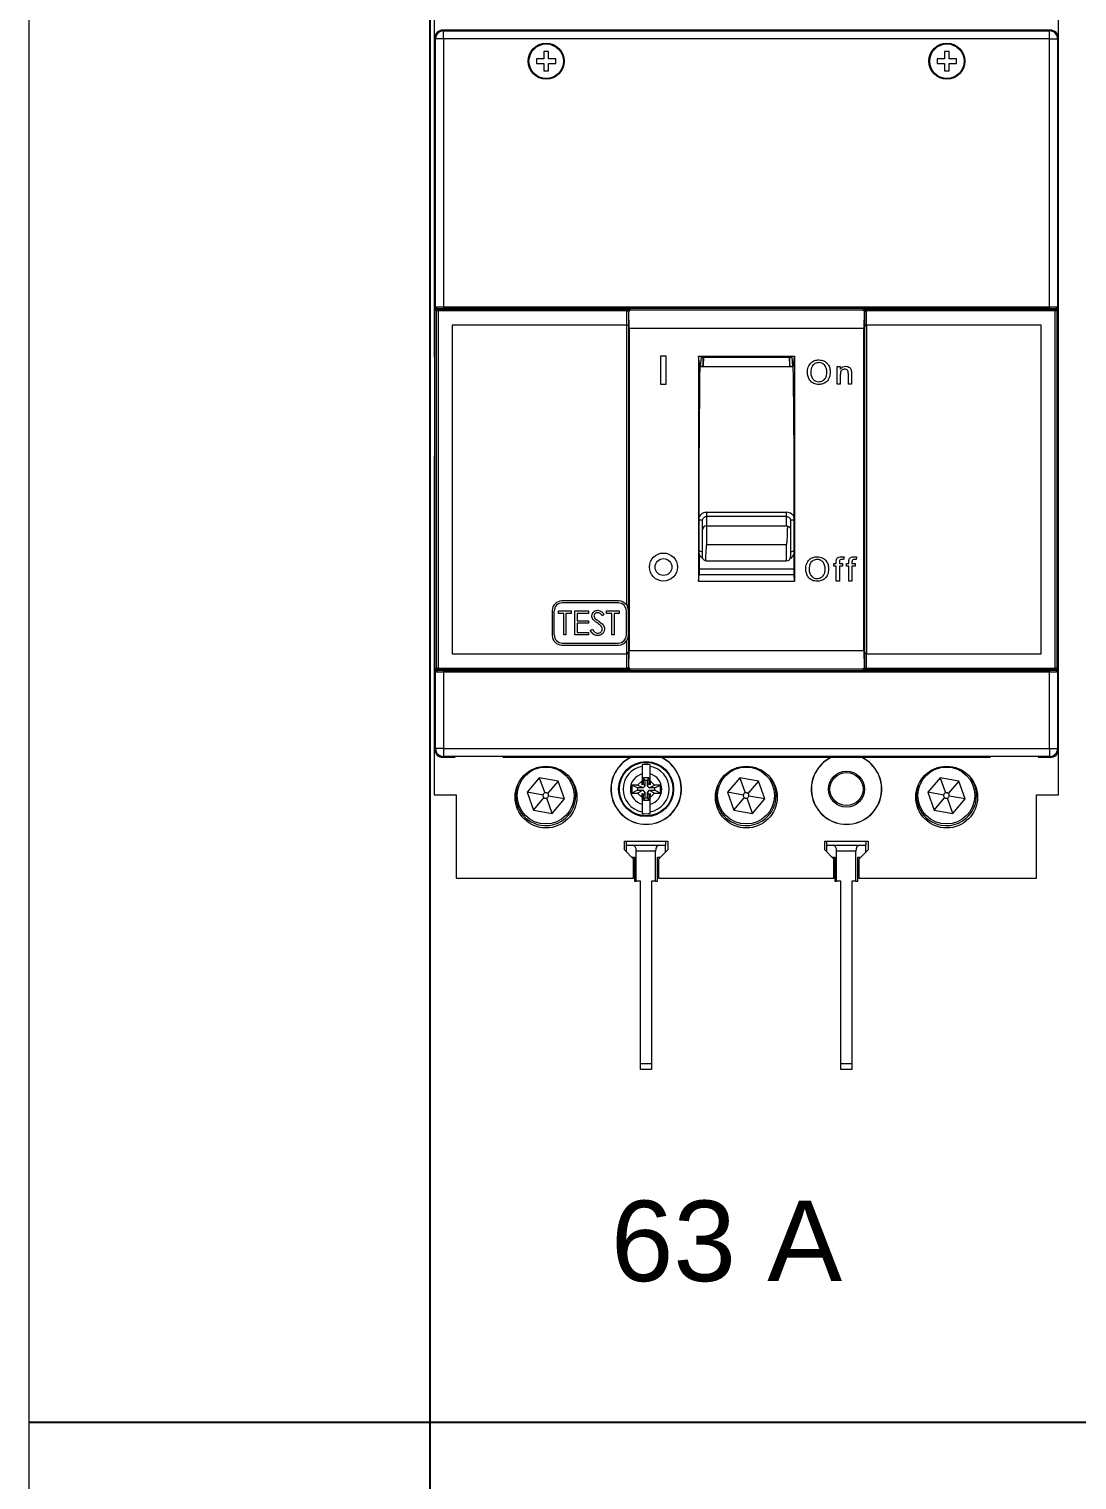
# Model space of a CAD drawing. Header units: millimetres. Extents: x 1004 to 59588, y 686 to 38112.
# Drawn here: x 44045.9 to 44176.7, y 37075.9 to 37257 of the extents above; entities that cross this region are included whole.
import ezdxf

# ---------------------------------------------------------------- set-up
doc = ezdxf.new("R2010")
doc.units = ezdxf.units.MM
doc.layers.add('Canaleta', color=3, linetype='Continuous')
doc.layers.add('PDF4_Geometry', color=7, linetype='Continuous')
doc.styles.get("Standard").update_dxf_attribs({"font": 'arial.ttf'})

msp = doc.modelspace()

# ---------------------------------------------------------------- linework, layer by layer
msp.add_line((44095.98, 37093.34), (44095.98, 37388.36))
at = {"color": 7, "linetype": 'Continuous', "lineweight": 15}
for p, q in [((44096.49, 37262.85), (44096.49, 37216.06)), ((44174.37, 37216.06), (44174.37, 37262.85)), ((44097.55, 37256.87), (44097.65, 37256.77)), ((44173.37, 37256.87), (44097.55, 37256.87)), ((44097.65, 37255.77), (44097.65, 37256.77)), ((44097.65, 37256.77), (44173.27, 37256.77)), ((44173.27, 37256.77), (44173.37, 37256.87)), ((44173.27, 37255.77), (44173.27, 37256.77)), ((44096.55, 37167.12), (44096.55, 37255.87)), ((44096.65, 37255.77), (44096.55, 37255.87)), ((44096.65, 37222.35), (44096.65, 37255.77)), ((44097.65, 37255.77), (44096.65, 37255.77)), ((44097.65, 37255.77), (44097.65, 37222.32)), ((44173.27, 37255.77), (44097.65, 37255.77)), ((44173.27, 37222.32), (44173.27, 37255.77)), ((44173.27, 37255.77), (44174.27, 37255.77)), ((44174.37, 37255.87), (44174.27, 37255.77)), ((44174.27, 37255.77), (44174.27, 37222.35)), ((44174.37, 37167.12), (44174.37, 37255.87)), ((44110.16, 37253.29), (44109.26, 37253.29)), ((44109.26, 37253.29), (44109.26, 37252.69)), ((44110.76, 37254.19), (44110.16, 37254.19)), ((44110.16, 37254.19), (44110.16, 37253.29)), ((44110.76, 37253.29), (44110.76, 37254.19)), ((44111.66, 37253.29), (44110.76, 37253.29)), ((44111.66, 37252.69), (44111.66, 37253.29)), ((44160.16, 37253.29), (44159.26, 37253.29)), ((44159.26, 37253.29), (44159.26, 37252.69)), ((44160.76, 37254.19), (44160.16, 37254.19)), ((44160.16, 37254.19), (44160.16, 37253.29)), ((44160.76, 37253.29), (44160.76, 37254.19)), ((44161.66, 37253.29), (44160.76, 37253.29)), ((44161.66, 37252.69), (44161.66, 37253.29)), ((44109.26, 37252.69), (44110.16, 37252.69)), ((44110.16, 37252.69), (44110.16, 37251.79)), ((44110.16, 37251.79), (44110.76, 37251.79)), ((44110.76, 37251.79), (44110.76, 37252.69)), ((44110.76, 37252.69), (44111.66, 37252.69)), ((44159.26, 37252.69), (44160.16, 37252.69)), ((44160.16, 37252.69), (44160.16, 37251.79)), ((44160.16, 37251.79), (44160.76, 37251.79)), ((44160.76, 37251.79), (44160.76, 37252.69)), ((44160.76, 37252.69), (44161.66, 37252.69)), ((44096.88, 37222.13), (44096.97, 37222.04)), ((44097.65, 37222.32), (44097.65, 37222.12)), ((44097.65, 37222.32), (44173.27, 37222.32)), ((44173.27, 37222.12), (44097.65, 37222.12)), ((44173.27, 37222.32), (44173.27, 37222.12)), ((44173.96, 37222.04), (44174.05, 37222.13)), ((44096.77, 37221.84), (44096.68, 37221.93)), ((44096.77, 37177.25), (44096.77, 37221.84)), ((44096.97, 37221.84), (44096.77, 37221.84)), ((44096.97, 37222.04), (44120.92, 37222.04)), ((44096.97, 37221.84), (44096.97, 37222.04)), ((44096.97, 37221.84), (44096.97, 37177.25)), ((44120.53, 37221.84), (44096.97, 37221.84)), ((44120.53, 37221.84), (44120.73, 37221.84)), ((44120.53, 37221.83), (44120.73, 37221.83)), ((44120.53, 37220.05), (44120.53, 37221.83)), ((44120.73, 37221.83), (44120.73, 37220.06)), ((44120.78, 37221.78), (44120.73, 37221.83)), ((44120.81, 37219.64), (44120.78, 37221.78)), ((44120.92, 37222.04), (44120.98, 37221.98)), ((44120.98, 37221.98), (44149.95, 37221.98)), ((44149.95, 37221.98), (44150.01, 37222.04)), ((44150.01, 37222.04), (44173.96, 37222.04)), ((44150.15, 37221.78), (44150.11, 37219.64)), ((44150.2, 37221.83), (44150.15, 37221.78)), ((44150.2, 37221.84), (44150.4, 37221.84)), ((44150.2, 37219.86), (44150.2, 37221.83)), ((44150.2, 37221.83), (44150.4, 37221.83)), ((44173.96, 37221.84), (44150.4, 37221.84)), ((44150.4, 37221.83), (44150.4, 37220.05)), ((44173.96, 37222.04), (44173.96, 37221.84)), ((44173.96, 37177.25), (44173.96, 37221.84)), ((44174.16, 37221.84), (44173.96, 37221.84)), ((44174.25, 37221.93), (44174.16, 37221.84)), ((44174.16, 37221.84), (44174.16, 37177.25)), ((44098.71, 37220.04), (44098.71, 37220.05)), ((44120.53, 37220.05), (44098.71, 37220.05)), ((44098.71, 37220.05), (44098.71, 37179.04)), ((44120.52, 37220.04), (44098.71, 37220.04)), ((44098.71, 37220.04), (44098.71, 37179.04)), ((44120.52, 37185.1), (44120.52, 37220.04)), ((44120.72, 37220.05), (44120.73, 37220.06)), ((44120.72, 37220.05), (44120.72, 37185.1)), ((44150.11, 37219.64), (44120.81, 37219.64)), ((44120.81, 37219.64), (44120.81, 37179.44)), ((44150.11, 37179.44), (44150.11, 37219.64)), ((44150.21, 37219.85), (44150.2, 37219.86)), ((44150.21, 37179.24), (44150.21, 37219.85)), ((44150.41, 37220.05), (44150.41, 37220.04)), ((44172.22, 37220.05), (44150.41, 37220.05)), ((44172.21, 37220.04), (44150.41, 37220.04)), ((44150.41, 37220.04), (44150.41, 37179.04)), ((44172.21, 37220.04), (44172.22, 37220.05)), ((44172.21, 37179.04), (44172.21, 37220.04)), ((44172.22, 37179.04), (44172.22, 37220.05)), ((44096.5, 37216.06), (44096.49, 37216.06)), ((44096.55, 37216.06), (44096.49, 37216.06)), ((44096.55, 37216.06), (44096.5, 37216.06)), ((44096.5, 37216.06), (44096.5, 37214.8)), ((44096.5, 37214.8), (44096.55, 37214.84)), ((44124.74, 37216.19), (44124.74, 37212.69)), ((44125.44, 37216.19), (44124.74, 37216.19)), ((44125.44, 37212.69), (44125.44, 37216.19)), ((44129.46, 37216.19), (44141.46, 37216.19)), ((44129.46, 37216.19), (44129.46, 37188.12)), ((44129.63, 37214.94), (44129.46, 37216.19)), ((44129.69, 37214.94), (44129.63, 37214.94)), ((44141.3, 37214.86), (44129.63, 37214.86)), ((44129.79, 37216.05), (44129.69, 37214.94)), ((44129.79, 37216.05), (44141.14, 37216.05)), ((44130.07, 37216.05), (44130.05, 37215.04)), ((44140.79, 37216.05), (44140.81, 37215.04)), ((44141.24, 37214.94), (44141.14, 37216.05)), ((44141.24, 37214.94), (44141.3, 37214.94)), ((44141.3, 37214.94), (44141.46, 37216.19)), ((44141.46, 37216.19), (44141.46, 37188.12)), ((44146.78, 37212.69), (44146.78, 37214.88)), ((44146.78, 37214.88), (44147.16, 37214.88)), ((44147.16, 37214.88), (44147.16, 37214.57)), ((44147.16, 37213.86), (44147.16, 37212.69)), ((44148.16, 37212.69), (44148.16, 37214)), ((44148.55, 37214.03), (44148.55, 37212.69)), ((44124.74, 37212.69), (44125.44, 37212.69)), ((44147.16, 37212.69), (44146.78, 37212.69)), ((44148.55, 37212.69), (44148.16, 37212.69)), ((44096.55, 37204.97), (44096.5, 37205.01)), ((44096.5, 37205.01), (44096.5, 37203.75)), ((44096.49, 37203.75), (44096.49, 37161.46)), ((44096.49, 37203.75), (44096.55, 37203.75)), ((44096.5, 37203.75), (44096.49, 37203.75)), ((44096.5, 37203.75), (44096.55, 37203.75)), ((44129.96, 37194.52), (44129.96, 37195.68)), ((44130.46, 37196.7), (44140.46, 37196.7)), ((44130.46, 37196.7), (44130.46, 37196.18)), ((44140.46, 37196.18), (44130.46, 37196.18)), ((44130.46, 37196.18), (44130.46, 37195.02)), ((44130.46, 37195.02), (44130.46, 37192.68)), ((44130.46, 37195.02), (44140.46, 37195.02)), ((44140.46, 37196.18), (44140.46, 37196.7)), ((44140.46, 37195.02), (44140.46, 37196.18)), ((44140.96, 37195.68), (44140.96, 37194.5)), ((44129.96, 37191.13), (44129.96, 37194.52)), ((44140.96, 37194.5), (44140.96, 37191.14)), ((44130.46, 37192.68), (44140.46, 37192.68)), ((44174.37, 37161.46), (44174.37, 37191.75)), ((44129.54, 37189.66), (44141.39, 37189.66)), ((44130.43, 37190.64), (44130.33, 37190.65)), ((44130.43, 37190.64), (44140.46, 37190.64)), ((44146.35, 37190.32), (44146.66, 37190.32)), ((44146.35, 37189.97), (44146.35, 37190.32)), ((44146.66, 37189.97), (44146.35, 37189.97)), ((44146.66, 37190.32), (44146.66, 37190.54)), ((44146.66, 37188.12), (44146.66, 37189.97)), ((44147.05, 37190.5), (44147.05, 37190.32)), ((44147.05, 37190.32), (44147.43, 37190.32)), ((44147.43, 37189.97), (44147.05, 37189.97)), ((44147.05, 37189.97), (44147.05, 37188.12)), ((44147.43, 37190.32), (44147.43, 37189.97)), ((44147.62, 37191.13), (44147.56, 37190.8)), ((44147.92, 37189.97), (44147.92, 37190.32)), ((44147.92, 37190.32), (44148.23, 37190.32)), ((44148.23, 37189.97), (44147.92, 37189.97)), ((44148.23, 37190.32), (44148.23, 37190.54)), ((44148.23, 37188.12), (44148.23, 37189.97)), ((44148.61, 37190.5), (44148.61, 37190.32)), ((44148.61, 37190.32), (44149, 37190.32)), ((44148.61, 37189.97), (44148.61, 37188.12)), ((44149, 37189.97), (44148.61, 37189.97)), ((44149, 37190.32), (44149, 37189.97)), ((44149.19, 37191.13), (44149.13, 37190.8)), ((44129.46, 37188.12), (44129.54, 37188.94)), ((44129.46, 37188.12), (44141.46, 37188.12)), ((44129.54, 37188.94), (44141.38, 37188.94)), ((44141.46, 37188.12), (44141.38, 37188.94)), ((44147.05, 37188.12), (44146.66, 37188.12)), ((44148.61, 37188.12), (44148.23, 37188.12)), ((44111.21, 37184.44), (44111.21, 37181.34)), ((44111.46, 37181.39), (44111.46, 37184.39)), ((44112, 37184.39), (44113.58, 37184.39)), ((44112, 37184.09), (44112, 37184.39)), ((44112.66, 37184.09), (44112, 37184.09)), ((44119.51, 37185.64), (44112.41, 37185.64)), ((44119.46, 37185.39), (44112.46, 37185.39)), ((44112.66, 37181.39), (44112.66, 37184.09)), ((44112.92, 37184.09), (44112.92, 37181.39)), ((44113.58, 37184.09), (44112.92, 37184.09)), ((44113.58, 37184.39), (44113.58, 37184.09)), ((44114.04, 37184.39), (44115.73, 37184.39)), ((44114.04, 37181.39), (44114.04, 37184.39)), ((44114.31, 37184.09), (44114.31, 37183.16)), ((44115.73, 37184.09), (44114.31, 37184.09)), ((44115.73, 37184.39), (44115.73, 37184.09)), ((44118, 37184.39), (44119.58, 37184.39)), ((44118, 37184.09), (44118, 37184.39)), ((44118.66, 37184.09), (44118, 37184.09)), ((44118.66, 37181.39), (44118.66, 37184.09)), ((44118.92, 37184.09), (44118.92, 37181.39)), ((44119.58, 37184.09), (44118.92, 37184.09)), ((44119.58, 37184.39), (44119.58, 37184.09)), ((44120.46, 37181.39), (44120.46, 37184.39)), ((44120.72, 37185.1), (44120.52, 37185.1)), ((44120.71, 37181.34), (44120.71, 37184.44)), ((44120.72, 37185.1), (44120.72, 37179.24)), ((44114.31, 37183.16), (44115.73, 37183.16)), ((44114.31, 37182.86), (44114.31, 37181.7)), ((44115.73, 37182.86), (44114.31, 37182.86)), ((44115.73, 37183.16), (44115.73, 37182.86)), ((44117.69, 37183.96), (44117.45, 37183.78)), ((44112.92, 37181.39), (44112.66, 37181.39)), ((44115.73, 37181.39), (44114.04, 37181.39)), ((44114.31, 37181.7), (44115.73, 37181.7)), ((44115.73, 37181.7), (44115.73, 37181.39)), ((44115.96, 37181.97), (44116.22, 37182.12)), ((44118.92, 37181.39), (44118.66, 37181.39)), ((44120.52, 37179.04), (44120.52, 37180.69)), ((44098.71, 37179.04), (44120.52, 37179.04)), ((44098.71, 37179.04), (44098.71, 37179.04)), ((44098.71, 37179.04), (44120.51, 37179.04)), ((44112.41, 37180.14), (44119.51, 37180.14)), ((44112.46, 37180.39), (44119.46, 37180.39)), ((44120.52, 37179.04), (44120.51, 37179.04)), ((44120.53, 37177.26), (44120.53, 37179.04)), ((44120.72, 37179.24), (44120.73, 37179.23)), ((44120.73, 37179.23), (44120.73, 37177.26)), ((44120.78, 37177.31), (44120.81, 37179.44)), ((44120.81, 37179.44), (44150.11, 37179.44)), ((44150.11, 37179.44), (44150.15, 37177.31)), ((44150.2, 37179.23), (44150.21, 37179.24)), ((44150.2, 37177.26), (44150.2, 37179.23)), ((44150.4, 37179.04), (44150.4, 37177.26)), ((44150.41, 37179.04), (44150.41, 37179.04)), ((44150.41, 37179.04), (44172.22, 37179.04)), ((44150.41, 37179.04), (44172.21, 37179.04)), ((44172.21, 37179.04), (44172.22, 37179.04)), ((44096.68, 37177.16), (44096.77, 37177.25)), ((44096.97, 37177.25), (44096.77, 37177.25)), ((44096.97, 37177.05), (44096.88, 37176.96)), ((44096.97, 37177.25), (44120.53, 37177.25)), ((44096.97, 37177.05), (44096.97, 37177.25)), ((44120.92, 37177.05), (44096.97, 37177.05)), ((44097.65, 37176.96), (44173.27, 37176.96)), ((44097.65, 37176.96), (44097.65, 37176.76)), ((44120.73, 37177.26), (44120.53, 37177.26)), ((44120.73, 37177.25), (44120.53, 37177.25)), ((44120.73, 37177.26), (44120.78, 37177.31)), ((44120.98, 37177.11), (44120.92, 37177.05)), ((44149.95, 37177.11), (44120.98, 37177.11)), ((44150.01, 37177.05), (44149.95, 37177.11)), ((44173.96, 37177.05), (44150.01, 37177.05)), ((44150.15, 37177.31), (44150.2, 37177.26)), ((44150.2, 37177.26), (44150.4, 37177.26)), ((44150.2, 37177.25), (44150.4, 37177.25)), ((44150.4, 37177.25), (44173.96, 37177.25)), ((44173.27, 37176.96), (44173.27, 37176.76)), ((44173.96, 37177.25), (44173.96, 37177.05)), ((44174.16, 37177.25), (44173.96, 37177.25)), ((44174.05, 37176.96), (44173.96, 37177.05)), ((44174.16, 37177.25), (44174.25, 37177.16)), ((44096.65, 37167.22), (44096.65, 37176.73)), ((44173.27, 37176.76), (44097.65, 37176.76)), ((44097.65, 37176.76), (44097.65, 37167.22)), ((44173.27, 37167.22), (44173.27, 37176.76)), ((44174.27, 37176.73), (44174.27, 37167.22)), ((44096.55, 37167.12), (44096.65, 37167.22)), ((44097.65, 37167.22), (44096.65, 37167.22)), ((44097.65, 37166.22), (44097.55, 37166.12)), ((44099.09, 37166.12), (44097.55, 37166.12)), ((44097.65, 37167.22), (44097.65, 37166.22)), ((44097.65, 37167.22), (44173.27, 37167.22)), ((44173.27, 37166.22), (44097.65, 37166.22)), ((44165.89, 37166.12), (44105.03, 37166.12)), ((44173.37, 37166.12), (44171.83, 37166.12)), ((44173.27, 37167.22), (44173.27, 37166.22)), ((44173.27, 37167.22), (44174.27, 37167.22)), ((44173.37, 37166.12), (44173.27, 37166.22)), ((44174.27, 37167.22), (44174.37, 37167.12)), ((44109.6, 37163.58), (44108.07, 37161.77)), ((44111.93, 37163.17), (44109.6, 37163.58)), ((44109.6, 37163.58), (44110.28, 37161.68)), ((44111.93, 37163.17), (44110.63, 37161.62)), ((44112.73, 37160.94), (44111.93, 37163.17)), ((44121.86, 37162.3), (44121.13, 37162.66)), ((44121.13, 37162.66), (44121.13, 37161.66)), ((44121.87, 37162.66), (44121.13, 37162.66)), ((44122.43, 37163.21), (44121.87, 37162.66)), ((44122.55, 37162.3), (44121.87, 37162.66)), ((44122.43, 37164.05), (44122.43, 37163.21)), ((44122.43, 37162.7), (44122.43, 37163.21)), ((44122.43, 37162.7), (44122.61, 37162.87)), ((44122.55, 37162.3), (44122.78, 37162.53)), ((44122.61, 37163.59), (44123.25, 37163.59)), ((44122.61, 37162.87), (44122.61, 37163.59)), ((44122.78, 37163.23), (44122.61, 37163.59)), ((44122.78, 37162.53), (44122.61, 37162.87)), ((44122.78, 37163.23), (44122.78, 37162.53)), ((44123.08, 37163.23), (44122.78, 37163.23)), ((44123.08, 37163.23), (44123.25, 37163.59)), ((44123.08, 37162.53), (44123.08, 37163.23)), ((44123.08, 37162.53), (44123.25, 37162.87)), ((44123.08, 37162.53), (44123.31, 37162.3)), ((44123.25, 37163.59), (44123.25, 37162.87)), ((44123.25, 37162.87), (44123.43, 37162.7)), ((44123.31, 37162.3), (44123.98, 37162.66)), ((44123.43, 37163.21), (44123.43, 37164.05)), ((44123.98, 37162.66), (44123.43, 37163.21)), ((44123.43, 37163.21), (44123.43, 37162.7)), ((44124.73, 37162.66), (44123.98, 37162.66)), ((44124, 37162.3), (44124.73, 37162.66)), ((44124.73, 37161.66), (44124.73, 37162.66)), ((44134.6, 37163.58), (44133.07, 37161.77)), ((44136.93, 37163.17), (44134.6, 37163.58)), ((44134.6, 37163.58), (44135.28, 37161.68)), ((44136.93, 37163.17), (44135.63, 37161.62)), ((44137.73, 37160.94), (44136.93, 37163.17)), ((44159.6, 37163.58), (44158.07, 37161.77)), ((44161.93, 37163.17), (44159.6, 37163.58)), ((44159.6, 37163.58), (44160.28, 37161.68)), ((44161.93, 37163.17), (44160.63, 37161.62)), ((44162.73, 37160.94), (44161.93, 37163.17)), ((44096.49, 37161.46), (44099.24, 37161.46)), ((44099.24, 37161.46), (44099.24, 37151.06)), ((44108.07, 37161.77), (44108.88, 37159.55)), ((44110.06, 37161.42), (44108.07, 37161.77)), ((44108.88, 37159.55), (44110.18, 37161.09)), ((44111.21, 37159.13), (44110.52, 37161.03)), ((44112.73, 37160.94), (44110.75, 37161.29)), ((44111.21, 37159.13), (44112.73, 37160.94)), ((44121.86, 37162.01), (44121.13, 37161.66)), ((44121.13, 37161.66), (44121.87, 37161.66)), ((44121.86, 37162.3), (44121.86, 37162.01)), ((44122.55, 37162.3), (44121.86, 37162.3)), ((44121.86, 37162.01), (44122.55, 37162.01)), ((44122.55, 37162.01), (44121.87, 37161.66)), ((44121.87, 37161.66), (44122.43, 37161.1)), ((44122.61, 37161.44), (44122.43, 37161.61)), ((44122.43, 37161.1), (44122.43, 37161.61)), ((44122.43, 37161.1), (44122.43, 37160.26)), ((44122.78, 37161.78), (44122.55, 37162.01)), ((44122.78, 37161.78), (44122.61, 37161.44)), ((44122.61, 37160.72), (44122.61, 37161.44)), ((44122.78, 37161.08), (44122.61, 37160.72)), ((44123.25, 37160.72), (44122.61, 37160.72)), ((44122.78, 37161.78), (44122.78, 37161.08)), ((44122.78, 37161.08), (44123.08, 37161.08)), ((44123.31, 37162.01), (44123.08, 37161.78)), ((44123.08, 37161.78), (44123.25, 37161.44)), ((44123.08, 37161.08), (44123.08, 37161.78)), ((44123.08, 37161.08), (44123.25, 37160.72)), ((44123.43, 37161.61), (44123.25, 37161.44)), ((44123.25, 37161.44), (44123.25, 37160.72)), ((44124, 37162.3), (44123.31, 37162.3)), ((44123.31, 37162.01), (44123.98, 37161.66)), ((44123.31, 37162.01), (44124, 37162.01)), ((44123.43, 37161.1), (44123.98, 37161.66)), ((44123.43, 37161.61), (44123.43, 37161.1)), ((44123.43, 37160.26), (44123.43, 37161.1)), ((44123.98, 37161.66), (44124.73, 37161.66)), ((44124, 37162.01), (44124, 37162.3)), ((44124, 37162.01), (44124.73, 37161.66)), ((44133.07, 37161.77), (44133.88, 37159.55)), ((44135.06, 37161.42), (44133.07, 37161.77)), ((44133.88, 37159.55), (44135.18, 37161.09)), ((44136.21, 37159.13), (44135.52, 37161.03)), ((44137.73, 37160.94), (44135.75, 37161.29)), ((44136.21, 37159.13), (44137.73, 37160.94)), ((44158.07, 37161.77), (44158.88, 37159.55)), ((44160.06, 37161.42), (44158.07, 37161.77)), ((44158.88, 37159.55), (44160.18, 37161.09)), ((44161.21, 37159.13), (44160.52, 37161.03)), ((44162.73, 37160.94), (44160.75, 37161.29)), ((44161.21, 37159.13), (44162.73, 37160.94)), ((44171.62, 37161.46), (44174.37, 37161.46)), ((44171.62, 37151.06), (44171.62, 37161.46)), ((44108.88, 37159.55), (44111.21, 37159.13)), ((44133.88, 37159.55), (44136.21, 37159.13)), ((44158.88, 37159.55), (44161.21, 37159.13)), ((44120.22, 37155.66), (44125.64, 37155.66)), ((44120.22, 37154.58), (44120.22, 37155.66)), ((44120.48, 37155.16), (44120.48, 37155.66)), ((44120.48, 37154.33), (44120.48, 37155.16)), ((44120.48, 37155.16), (44121.27, 37155.16)), ((44121.27, 37155.16), (44124.54, 37155.16)), ((44124.54, 37155.16), (44125.33, 37155.16)), ((44125.33, 37155.66), (44125.33, 37155.16)), ((44125.33, 37154.28), (44125.33, 37155.16)), ((44125.64, 37155.66), (44125.64, 37154.58)), ((44145.22, 37155.66), (44150.64, 37155.66)), ((44145.22, 37154.58), (44145.22, 37155.66)), ((44145.48, 37155.16), (44145.48, 37155.66)), ((44145.48, 37154.33), (44145.48, 37155.16)), ((44145.48, 37155.16), (44146.27, 37155.16)), ((44146.27, 37155.16), (44149.54, 37155.16)), ((44149.54, 37155.16), (44150.33, 37155.16)), ((44150.33, 37155.66), (44150.33, 37155.16)), ((44150.33, 37154.28), (44150.33, 37155.16)), ((44150.64, 37155.66), (44150.64, 37154.58)), ((44121.37, 37153.43), (44120.22, 37154.58)), ((44121.14, 37153.66), (44121.48, 37153.66)), ((44121.37, 37151.06), (44121.37, 37153.43)), ((44121.48, 37153.66), (44121.48, 37150.66)), ((44121.7, 37150.66), (44121.7, 37154.41)), ((44124.1, 37154.41), (44121.7, 37154.41)), ((44124.1, 37150.66), (44124.1, 37154.41)), ((44124.33, 37153.66), (44124.72, 37153.66)), ((44124.33, 37150.66), (44124.33, 37153.66)), ((44125.64, 37154.58), (44124.49, 37153.43)), ((44124.49, 37153.43), (44124.49, 37151.06)), ((44146.37, 37153.43), (44145.22, 37154.58)), ((44146.14, 37153.66), (44146.48, 37153.66)), ((44146.37, 37151.06), (44146.37, 37153.43)), ((44146.48, 37153.66), (44146.48, 37150.66)), ((44146.7, 37150.66), (44146.7, 37154.41)), ((44149.1, 37154.41), (44146.7, 37154.41)), ((44149.1, 37150.66), (44149.1, 37154.41)), ((44149.33, 37153.66), (44149.72, 37153.66)), ((44149.33, 37150.66), (44149.33, 37153.66)), ((44150.64, 37154.58), (44149.49, 37153.43)), ((44149.49, 37153.43), (44149.49, 37151.06)), ((44099.24, 37151.06), (44121.37, 37151.06)), ((44121.48, 37150.66), (44121.7, 37150.66)), ((44122.23, 37150.66), (44121.7, 37150.66)), ((44122.23, 37127.91), (44122.23, 37150.66)), ((44124.1, 37150.66), (44123.58, 37150.66)), ((44123.58, 37150.66), (44123.58, 37127.91)), ((44124.1, 37150.66), (44124.33, 37150.66)), ((44124.49, 37151.06), (44146.37, 37151.06)), ((44146.48, 37150.66), (44146.7, 37150.66)), ((44147.23, 37150.66), (44146.7, 37150.66)), ((44147.23, 37127.91), (44147.23, 37150.66)), ((44149.1, 37150.66), (44148.58, 37150.66)), ((44148.58, 37150.66), (44148.58, 37127.91)), ((44149.1, 37150.66), (44149.33, 37150.66)), ((44149.49, 37151.06), (44171.62, 37151.06)), ((44122.23, 37127.91), (44123.58, 37127.91)), ((44122.23, 37127.16), (44122.23, 37127.91)), ((44123.58, 37127.16), (44122.23, 37127.16)), ((44123.58, 37127.91), (44123.58, 37127.16)), ((44147.23, 37127.91), (44148.58, 37127.91)), ((44147.23, 37127.16), (44147.23, 37127.91)), ((44148.58, 37127.16), (44147.23, 37127.16)), ((44148.58, 37127.91), (44148.58, 37127.16))]:
    msp.add_line(p, q, dxfattribs=at)
at = {"color": 8, "linetype": 'Continuous', "lineweight": 15}
msp.add_line((44140.46, 37190.64), (44140.46, 37192.68), dxfattribs=at)
at = {"color": 7, "linetype": 'Continuous', "lineweight": 15}
for centre, radius in [((44110.46, 37252.99), 2.25), ((44110.46, 37252.99), 2.15), ((44160.46, 37252.99), 2.25), ((44160.46, 37252.99), 2.15), ((44125.09, 37189.87), 1.75), ((44125.09, 37189.87), 1.05), ((44110.43, 37161.16), 3.85), ((44110.4, 37161.36), 3.55), ((44122.93, 37162.16), 3.43), ((44122.93, 37162.16), 3.34), ((44135.43, 37161.16), 3.85), ((44135.4, 37161.36), 3.55), ((44147.93, 37162.16), 2.25), ((44147.93, 37162.16), 2.06), ((44160.43, 37161.16), 3.85), ((44160.4, 37161.36), 3.55)]:
    msp.add_circle(centre, radius, dxfattribs=at)
for centre, radius, start, end in [((44097.65, 37255.77), 1, 90.046, 179.954), ((44173.27, 37255.77), 1, 0.046, 89.954), ((44096.88, 37221.93), 0.2, 90.046, 179.954), ((44174.05, 37221.93), 0.2, 0.046, 89.954), ((44096.97, 37221.84), 0.2, 90.046, 179.954), ((44173.96, 37221.84), 0.2, 0.046, 89.954), ((44130.46, 37194.52), 0.499, 89.9317, 179.9315), ((44140.46, 37191.14), 0.5, 270, 0), ((44112.41, 37184.44), 1.2, 90, 180), ((44112.46, 37184.39), 1, 90, 180), ((44119.46, 37184.39), 1, 0, 90), ((44119.51, 37184.44), 1.2, 33.1082, 90), ((44112.41, 37181.34), 1.2, 180, 270), ((44112.46, 37181.39), 1, 180, 270), ((44119.46, 37181.39), 1, 270, 0), ((44119.51, 37181.34), 1.2, 270, 326.8918), ((44096.88, 37177.16), 0.2, 180.046, 269.954), ((44096.97, 37177.25), 0.2, 180.046, 269.954), ((44173.96, 37177.25), 0.2, 270.046, 359.954), ((44174.05, 37177.16), 0.2, 270.046, 359.954), ((44097.65, 37167.22), 1, 180.046, 269.954), ((44122.93, 37162.16), 4.4, 115.6694, 270), ((44122.93, 37162.16), 4.38, 115.1614, 270), ((44122.93, 37162.16), 4.4, 270, 64.3306), ((44122.93, 37162.16), 4.38, 270, 64.8386), ((44147.93, 37162.16), 4.4, 115.6694, 64.3306), ((44147.93, 37162.16), 4.38, 115.1614, 64.8386), ((44173.27, 37167.22), 1, 270.046, 359.954), ((44122.93, 37162.16), 2.87, 100.0319, 259.9681), ((44122.93, 37162.16), 3.07, 80.6186, 99.3814), ((44122.93, 37162.16), 2.87, 280.0319, 79.9681), ((44110.4, 37161.36), 3.75, 160.3424, 259.8886), ((44110.4, 37161.36), 3.75, 259.8886, 34.5857), ((44122.93, 37162.16), 1.96, 104.7488, 255.2512), ((44122.93, 37162.16), 1.96, 284.7488, 75.2512), ((44135.4, 37161.36), 3.75, 160.3424, 259.8886), ((44135.4, 37161.36), 3.75, 259.8886, 34.5857), ((44160.4, 37161.36), 3.75, 160.3424, 259.8886), ((44160.4, 37161.36), 3.75, 259.8886, 34.5857), ((44110.4, 37161.36), 0.35, 169.8886, 229.8886), ((44110.4, 37161.36), 0.35, 109.8886, 169.8886), ((44110.4, 37161.36), 0.35, 229.8886, 289.8886), ((44110.4, 37161.36), 0.35, 49.8886, 109.8886), ((44110.4, 37161.36), 0.35, 289.8886, 349.8886), ((44110.4, 37161.36), 0.35, 349.8886, 49.8886), ((44135.4, 37161.36), 0.35, 169.8886, 229.8886), ((44135.4, 37161.36), 0.35, 109.8886, 169.8886), ((44135.4, 37161.36), 0.35, 229.8886, 289.8886), ((44135.4, 37161.36), 0.35, 49.8886, 109.8886), ((44135.4, 37161.36), 0.35, 289.8886, 349.8886), ((44135.4, 37161.36), 0.35, 349.8886, 49.8886), ((44160.4, 37161.36), 0.35, 169.8886, 229.8886), ((44160.4, 37161.36), 0.35, 109.8886, 169.8886), ((44160.4, 37161.36), 0.35, 229.8886, 289.8886), ((44160.4, 37161.36), 0.35, 49.8886, 109.8886), ((44160.4, 37161.36), 0.35, 289.8886, 349.8886), ((44160.4, 37161.36), 0.35, 349.8886, 49.8886), ((44122.93, 37162.16), 3.07, 260.6186, 279.3814)]:
    msp.add_arc(centre, radius, start, end, dxfattribs=at)
at = {"color": 8, "linetype": 'Continuous', "lineweight": 15}
for centre, radius, start, end in [((44129.61, 37194.31), 1.42, 75.515, 93.8255), ((44141.32, 37194.31), 1.42, 86.1745, 104.485), ((44129.61, 37191.19), 0.643, 56.5579, 97.3683), ((44141.32, 37191.19), 0.643, 82.6317, 123.4421)]:
    msp.add_arc(centre, radius, start, end, dxfattribs=at)
at = {"color": 7, "linetype": 'Continuous', "lineweight": 15}
for centre, major_axis, ratio, start_param, end_param in [((44097.56, 37255.87), (0.708, -0.708), 0.999315, 2.356537, 3.926648), ((44173.37, 37255.87), (-0.708, -0.708), 0.999315, 2.356537, 3.926648), ((44097.65, 37222.36), (1, 0), 0.031423, 3.167773, 4.712389), ((44097.65, 37222.16), (1.2, 0), 0.026186, 4.008535, 4.712389), ((44173.27, 37222.36), (1, 0), 0.031423, 4.712389, 6.257005), ((44173.27, 37222.16), (1.2, 0), 0.026186, 4.712389, 5.416243), ((44120.92, 37221.84), (0.39, 0.007), 0.512958, 1.561443, 3.106059), ((44120.93, 37221.83), (0.283, -0.283), 0.999315, 3.901153, 3.926648), ((44120.92, 37221.84), (0.076, 0.188), 0.928188, 0.409293, 1.95391), ((44120.93, 37221.83), (0.142, -0.142), 0.997948, 3.901153, 3.926648), ((44120.98, 37221.78), (-0.081, 0.187), 0.979523, 5.882604, 7.452716), ((44149.95, 37221.78), (0.081, 0.187), 0.979523, 5.113655, 6.683766), ((44150.01, 37221.84), (-0.076, 0.188), 0.928188, 4.329276, 5.873892), ((44150.01, 37221.84), (0.39, -0.007), 0.512958, 0.035533, 1.58015), ((44150, 37221.83), (0.142, 0.142), 0.997948, 5.49813, 5.523624), ((44150, 37221.83), (0.283, 0.283), 0.999315, 5.49813, 5.523624), ((44120.52, 37220.05), (0.2, 0), 0.026186, 4.712389, 6.257005), ((44120.53, 37220.06), (0.2, 0), 0.026186, 4.712389, 6.257005), ((44150.4, 37219.86), (0.186, 0.077), 0.963653, 1.191016, 2.735632), ((44150.41, 37219.85), (0.186, 0.077), 0.963653, 1.191016, 2.735632), ((44150.41, 37219.85), (0.142, -0.142), 0.999315, 2.356537, 2.382032), ((44150.41, 37219.84), (0.142, -0.142), 0.999315, 2.356537, 2.382032), ((44130.42, 37197.84), (0, 34.8), 0.026186, 1.057124, 1.829417), ((44140.5, 37197.84), (0, 34.8), 0.026186, 4.453769, 5.226062), ((44120.51, 37179.24), (-0.142, 0.142), 0.999315, 2.356537, 2.382032), ((44120.52, 37179.24), (0.186, 0.077), 0.963653, 4.332609, 5.877225), ((44120.52, 37179.24), (-0.142, 0.142), 0.999315, 2.356537, 2.382032), ((44120.53, 37179.23), (0.186, 0.077), 0.963653, 4.332609, 5.877225), ((44150.4, 37179.23), (0.186, -0.077), 0.963653, 3.547553, 5.092169), ((44150.41, 37179.24), (0.186, -0.077), 0.963653, 3.547553, 5.092169), ((44150.41, 37179.24), (0.142, 0.142), 0.999315, 3.901153, 3.926648), ((44150.41, 37179.24), (0.142, 0.142), 0.999315, 3.901153, 3.926648), ((44097.65, 37176.93), (1.2, 0), 0.026186, 1.570796, 2.274651), ((44120.93, 37177.26), (-0.283, -0.283), 0.999315, 5.49813, 5.523624), ((44120.92, 37177.25), (0.39, -0.007), 0.512958, 3.177126, 4.721742), ((44120.93, 37177.26), (0.142, 0.142), 0.997948, 2.356537, 2.382032), ((44120.92, 37177.25), (-0.076, 0.188), 0.928188, 1.187683, 2.732299), ((44120.98, 37177.31), (0.081, 0.187), 0.979523, 1.972062, 3.542174), ((44149.95, 37177.31), (-0.081, 0.187), 0.979523, 2.741012, 4.311123), ((44150.01, 37177.25), (0.076, 0.188), 0.928188, 3.550886, 5.095502), ((44150.01, 37177.25), (0.39, 0.007), 0.512958, 4.703036, 6.247652), ((44150, 37177.26), (0.142, -0.142), 0.997948, 0.759561, 0.785056), ((44150, 37177.26), (-0.283, 0.283), 0.999315, 3.901153, 3.926648), ((44173.27, 37176.93), (1.2, 0), 0.026186, 0.866942, 1.570796), ((44097.65, 37176.73), (1, 0), 0.031423, 1.570796, 3.115413), ((44173.27, 37176.73), (1, 0), 0.031423, 0.02618, 1.570796), ((44097.56, 37167.12), (-0.708, -0.708), 0.999315, 5.49813, 7.068241), ((44173.37, 37167.12), (0.708, -0.708), 0.999315, 5.49813, 7.068241), ((44121.27, 37154.41), (0, 0.75), 0.57735, 4.712389, 6.283185), ((44124.54, 37154.41), (0, 0.75), 0.57735, 0, 1.570796), ((44146.27, 37154.41), (0, 0.75), 0.57735, 4.712389, 6.283185), ((44149.54, 37154.41), (0, 0.75), 0.57735, 0, 1.570796)]:
    msp.add_ellipse(centre, major_axis=major_axis, ratio=ratio, start_param=start_param, end_param=end_param, dxfattribs=at)
at = {"color": 8, "linetype": 'Continuous', "lineweight": 15}
for centre, start_param, end_param in [((44129.78, 37198.46), 5.209218, 5.242472), ((44141.08, 37198.46), 1.040713, 1.073968)]:
    msp.add_ellipse(centre, major_axis=(0, 34.8), ratio=0.008727, start_param=start_param, end_param=end_param, dxfattribs=at)
at = {"color": 7, "linetype": 'Continuous', "lineweight": 15}
for points, knots in [([(44096.68, 37221.93), (44096.67, 37221.95), (44096.67, 37221.99), (44096.66, 37222.19), (44096.65, 37222.33), (44096.65, 37222.35), (44096.65, 37222.35)], [0, 0, 0, 0, 0.283359, 0.902447, 0.994297, 1, 1, 1, 1]), ([(44096.88, 37222.13), (44096.85, 37222.14), (44096.75, 37222.17), (44096.67, 37222.27), (44096.65, 37222.34), (44096.65, 37222.35), (44096.65, 37222.35), (44096.65, 37222.35)], [0, 0, 0, 0, 0.247026, 0.891275, 0.975844, 0.99322, 1, 1, 1, 1]), ([(44174.27, 37222.35), (44174.27, 37222.35), (44174.27, 37222.35), (44174.27, 37222.34), (44174.26, 37222.27), (44174.18, 37222.17), (44174.08, 37222.14), (44174.05, 37222.13)], [0, 0, 0, 0, 0.00678, 0.024156, 0.108725, 0.752974, 1, 1, 1, 1]), ([(44174.27, 37222.35), (44174.27, 37222.35), (44174.27, 37222.33), (44174.27, 37222.19), (44174.26, 37221.99), (44174.25, 37221.95), (44174.25, 37221.93)], [0, 0, 0, 0, 0.005703, 0.097553, 0.716641, 1, 1, 1, 1]), ([(44130.05, 37215.04), (44130.04, 37215.02), (44130.03, 37214.98), (44129.94, 37214.92), (44129.82, 37214.88), (44129.68, 37214.86), (44129.58, 37214.86), (44129.55, 37214.86)], [0, 0, 0, 0, 0.2175204, 0.4350599, 0.6520215, 0.8676665, 1, 1, 1, 1]), ([(44141.31, 37214.86), (44141.25, 37214.86), (44141.14, 37214.86), (44140.99, 37214.89), (44140.88, 37214.94), (44140.82, 37214.99), (44140.81, 37215.03), (44140.81, 37215.04)], [0, 0, 0, 0, 0.2140441, 0.4280635, 0.6427745, 0.8588407, 1, 1, 1, 1]), ([(44143.05, 37214.15), (44143.07, 37214.37), (44143.1, 37214.82), (44143.45, 37215.37), (44143.95, 37215.68), (44144.3, 37215.71), (44144.48, 37215.72)], [0, 0, 0, 0, 0.28058, 0.559608, 0.779578, 1, 1, 1, 1]), ([(44144.48, 37215.38), (44144.31, 37215.36), (44143.98, 37215.31), (44143.62, 37214.96), (44143.49, 37214.54), (44143.48, 37214.27), (44143.48, 37214.14)], [0, 0, 0, 0, 0.279203, 0.557791, 0.778553, 1, 1, 1, 1]), ([(44144.48, 37215.72), (44144.7, 37215.7), (44145.14, 37215.65), (44145.63, 37215.22), (44145.86, 37214.7), (44145.89, 37214.35), (44145.9, 37214.18)], [0, 0, 0, 0, 0.2795739, 0.5585725, 0.7790868, 1, 1, 1, 1]), ([(44145.48, 37214.18), (44145.47, 37214.35), (44145.45, 37214.67), (44145.22, 37215.09), (44144.87, 37215.34), (44144.61, 37215.37), (44144.48, 37215.38)], [0, 0, 0, 0, 0.280796, 0.560074, 0.779977, 1, 1, 1, 1]), ([(44147.16, 37214.57), (44147.21, 37214.63), (44147.3, 37214.75), (44147.52, 37214.89), (44147.71, 37214.91), (44147.83, 37214.92)], [0, 0, 0, 0, 0.2805539, 0.5608154, 1, 1, 1, 1]), ([(44147.83, 37214.92), (44147.92, 37214.91), (44148.1, 37214.89), (44148.33, 37214.78), (44148.47, 37214.59), (44148.51, 37214.46), (44148.53, 37214.39)], [0, 0, 0, 0, 0.2802251, 0.5600007, 0.7795861, 1, 1, 1, 1]), ([(44144.48, 37212.65), (44144.26, 37212.67), (44143.83, 37212.72), (44143.35, 37213.13), (44143.1, 37213.64), (44143.07, 37213.98), (44143.05, 37214.15)], [0, 0, 0, 0, 0.279604, 0.558766, 0.779297, 1, 1, 1, 1]), ([(44143.48, 37214.14), (44143.49, 37213.98), (44143.51, 37213.66), (44143.75, 37213.27), (44144.1, 37213.03), (44144.35, 37213.01), (44144.47, 37212.99)], [0, 0, 0, 0, 0.280642, 0.559885, 0.779855, 1, 1, 1, 1]), ([(44144.47, 37212.99), (44144.64, 37213.01), (44144.97, 37213.06), (44145.31, 37213.4), (44145.46, 37213.8), (44145.47, 37214.06), (44145.48, 37214.18)], [0, 0, 0, 0, 0.279092, 0.55817, 0.77881, 1, 1, 1, 1]), ([(44145.9, 37214.18), (44145.88, 37213.96), (44145.84, 37213.52), (44145.49, 37212.99), (44144.99, 37212.7), (44144.65, 37212.66), (44144.48, 37212.65)], [0, 0, 0, 0, 0.280358, 0.559512, 0.779626, 1, 1, 1, 1]), ([(44147.72, 37214.57), (44147.66, 37214.57), (44147.53, 37214.55), (44147.35, 37214.46), (44147.17, 37214.24), (44147.17, 37214.02), (44147.16, 37213.86)], [0, 0, 0, 0, 0.187273, 0.374362, 0.56054, 1, 1, 1, 1]), ([(44148.16, 37214), (44148.16, 37214.07), (44148.16, 37214.23), (44148.08, 37214.44), (44147.91, 37214.55), (44147.78, 37214.57), (44147.72, 37214.57)], [0, 0, 0, 0, 0.2816881, 0.5597154, 0.779558, 1, 1, 1, 1]), ([(44148.53, 37214.39), (44148.53, 37214.32), (44148.55, 37214.2), (44148.55, 37214.08), (44148.55, 37214.03)], [0, 0, 0, 0, 0.559791, 1, 1, 1, 1]), ([(44129.96, 37195.68), (44129.97, 37195.73), (44129.98, 37195.85), (44130.07, 37196), (44130.19, 37196.11), (44130.33, 37196.17), (44130.43, 37196.17), (44130.46, 37196.18)], [0, 0, 0, 0, 0.214638, 0.429243, 0.643872, 0.858556, 1, 1, 1, 1]), ([(44140.46, 37196.18), (44140.52, 37196.17), (44140.63, 37196.16), (44140.78, 37196.07), (44140.89, 37195.95), (44140.95, 37195.81), (44140.96, 37195.72), (44140.96, 37195.68)], [0, 0, 0, 0, 0.214672, 0.42935, 0.644039, 0.858707, 1, 1, 1, 1]), ([(44140.46, 37195.02), (44140.46, 37195.02), (44140.51, 37195.01), (44140.56, 37194.99), (44140.6, 37194.98)], [0, 0, 0, 0, 0.029478, 1, 1, 1, 1]), ([(44140.46, 37192.68), (44140.46, 37192.68), (44140.47, 37192.68), (44140.47, 37192.68), (44140.47, 37192.69), (44140.48, 37192.71), (44140.5, 37192.82), (44140.53, 37193.16), (44140.56, 37193.72), (44140.58, 37194.34), (44140.59, 37194.79), (44140.6, 37194.92), (44140.6, 37194.98)], [0, 0, 0, 0, 0.000545, 0.001241, 0.002559, 0.007364, 0.026417, 0.1024, 0.334747, 0.567044, 0.801161, 1, 1, 1, 1]), ([(44140.6, 37194.98), (44140.65, 37194.96), (44140.76, 37194.92), (44140.88, 37194.79), (44140.95, 37194.65), (44140.96, 37194.55), (44140.96, 37194.5), (44140.96, 37194.5)], [0, 0, 0, 0, 0.25975, 0.519485, 0.779597, 0.982065, 1, 1, 1, 1]), ([(44130.46, 37192.68), (44130.46, 37192.68), (44130.46, 37192.68), (44130.46, 37192.68), (44130.45, 37192.67), (44130.45, 37192.65), (44130.43, 37192.54), (44130.4, 37192.21), (44130.37, 37191.67), (44130.34, 37191.11), (44130.33, 37190.76), (44130.33, 37190.68), (44130.33, 37190.65)], [0, 0, 0, 0, 0.000559, 0.001272, 0.002621, 0.007545, 0.027064, 0.104905, 0.342938, 0.580919, 0.820764, 1, 1, 1, 1]), ([(44130.33, 37190.65), (44130.28, 37190.67), (44130.17, 37190.71), (44130.05, 37190.84), (44129.98, 37190.98), (44129.96, 37191.08), (44129.96, 37191.13), (44129.96, 37191.13)], [0, 0, 0, 0, 0.259606, 0.519197, 0.779164, 0.982073, 1, 1, 1, 1]), ([(44142.85, 37189.59), (44142.86, 37189.81), (44142.89, 37190.26), (44143.24, 37190.8), (44143.74, 37191.12), (44144.09, 37191.15), (44144.27, 37191.16)], [0, 0, 0, 0, 0.28058, 0.559608, 0.779578, 1, 1, 1, 1]), ([(44144.27, 37188.09), (44144.05, 37188.11), (44143.62, 37188.16), (44143.14, 37188.57), (44142.89, 37189.08), (44142.86, 37189.42), (44142.85, 37189.59)], [0, 0, 0, 0, 0.2796039, 0.5587658, 0.7792968, 1, 1, 1, 1]), ([(44144.27, 37190.82), (44144.1, 37190.79), (44143.77, 37190.75), (44143.41, 37190.4), (44143.28, 37189.98), (44143.27, 37189.71), (44143.27, 37189.58)], [0, 0, 0, 0, 0.279203, 0.557791, 0.778553, 1, 1, 1, 1]), ([(44143.27, 37189.58), (44143.28, 37189.42), (44143.3, 37189.1), (44143.54, 37188.71), (44143.89, 37188.47), (44144.14, 37188.44), (44144.27, 37188.43)], [0, 0, 0, 0, 0.280642, 0.559885, 0.779855, 1, 1, 1, 1]), ([(44144.27, 37191.16), (44144.49, 37191.14), (44144.93, 37191.09), (44145.42, 37190.66), (44145.66, 37190.14), (44145.68, 37189.79), (44145.69, 37189.62)], [0, 0, 0, 0, 0.279574, 0.558573, 0.779087, 1, 1, 1, 1]), ([(44145.27, 37189.62), (44145.26, 37189.79), (44145.24, 37190.11), (44145.01, 37190.53), (44144.66, 37190.78), (44144.4, 37190.8), (44144.27, 37190.82)], [0, 0, 0, 0, 0.280796, 0.560074, 0.779977, 1, 1, 1, 1]), ([(44145.69, 37189.62), (44145.67, 37189.4), (44145.64, 37188.96), (44145.29, 37188.43), (44144.79, 37188.14), (44144.44, 37188.1), (44144.27, 37188.09)], [0, 0, 0, 0, 0.280358, 0.5595124, 0.7796256, 1, 1, 1, 1]), ([(44144.27, 37188.43), (44144.43, 37188.45), (44144.76, 37188.5), (44145.1, 37188.84), (44145.25, 37189.24), (44145.26, 37189.49), (44145.27, 37189.62)], [0, 0, 0, 0, 0.279092, 0.55817, 0.77881, 1, 1, 1, 1]), ([(44146.66, 37190.54), (44146.66, 37190.6), (44146.66, 37190.71), (44146.69, 37190.81), (44146.7, 37190.85)], [0, 0, 0, 0, 0.56037, 1, 1, 1, 1]), ([(44146.7, 37190.85), (44146.73, 37190.91), (44146.8, 37191.02), (44147.01, 37191.15), (44147.18, 37191.16), (44147.28, 37191.16)], [0, 0, 0, 0, 0.279458, 0.559661, 1, 1, 1, 1]), ([(44147.35, 37190.82), (44147.3, 37190.82), (44147.21, 37190.81), (44147.08, 37190.74), (44147.05, 37190.61), (44147.05, 37190.54), (44147.05, 37190.5)], [0, 0, 0, 0, 0.281512, 0.55767, 0.778449, 1, 1, 1, 1]), ([(44147.28, 37191.16), (44147.34, 37191.16), (44147.46, 37191.16), (44147.57, 37191.13), (44147.62, 37191.13)], [0, 0, 0, 0, 0.559945, 1, 1, 1, 1]), ([(44147.56, 37190.8), (44147.52, 37190.8), (44147.45, 37190.81), (44147.38, 37190.82), (44147.35, 37190.82)], [0, 0, 0, 0, 0.559924, 1, 1, 1, 1]), ([(44148.23, 37190.54), (44148.23, 37190.6), (44148.23, 37190.71), (44148.26, 37190.81), (44148.27, 37190.85)], [0, 0, 0, 0, 0.56037, 1, 1, 1, 1]), ([(44148.27, 37190.85), (44148.3, 37190.91), (44148.37, 37191.02), (44148.58, 37191.15), (44148.74, 37191.16), (44148.85, 37191.16)], [0, 0, 0, 0, 0.279458, 0.559661, 1, 1, 1, 1]), ([(44148.92, 37190.82), (44148.87, 37190.82), (44148.78, 37190.81), (44148.65, 37190.74), (44148.62, 37190.61), (44148.62, 37190.54), (44148.61, 37190.5)], [0, 0, 0, 0, 0.281512, 0.55767, 0.778449, 1, 1, 1, 1]), ([(44148.85, 37191.16), (44148.91, 37191.16), (44149.03, 37191.16), (44149.14, 37191.13), (44149.19, 37191.13)], [0, 0, 0, 0, 0.559945, 1, 1, 1, 1]), ([(44149.13, 37190.8), (44149.09, 37190.8), (44149.02, 37190.81), (44148.95, 37190.82), (44148.92, 37190.82)], [0, 0, 0, 0, 0.559924, 1, 1, 1, 1]), ([(44116.16, 37183.77), (44116.17, 37183.88), (44116.19, 37184.09), (44116.4, 37184.32), (44116.64, 37184.45), (44116.81, 37184.46), (44116.89, 37184.47)], [0, 0, 0, 0, 0.279553, 0.558798, 0.779378, 1, 1, 1, 1]), ([(44116.86, 37184.16), (44116.8, 37184.16), (44116.68, 37184.15), (44116.54, 37184.06), (44116.44, 37183.93), (44116.43, 37183.83), (44116.42, 37183.78)], [0, 0, 0, 0, 0.280274, 0.559931, 0.77992, 1, 1, 1, 1]), ([(44117.45, 37183.78), (44117.37, 37183.89), (44117.25, 37184.04), (44117.03, 37184.15), (44116.92, 37184.16), (44116.86, 37184.16)], [0, 0, 0, 0, 0.559818, 0.779848, 1, 1, 1, 1]), ([(44116.89, 37184.47), (44116.99, 37184.46), (44117.17, 37184.44), (44117.46, 37184.27), (44117.61, 37184.08), (44117.69, 37183.96)], [0, 0, 0, 0, 0.27975, 0.559501, 1, 1, 1, 1]), ([(44120.71, 37184.44), (44120.71, 37184.49), (44120.7, 37184.67), (44120.64, 37184.89), (44120.54, 37185.06), (44120.52, 37185.1)], [0, 0, 0, 0, 0.191907, 0.786548, 1, 1, 1, 1]), ([(44116.32, 37183.31), (44116.27, 37183.39), (44116.18, 37183.53), (44116.16, 37183.7), (44116.16, 37183.77)], [0, 0, 0, 0, 0.55984, 1, 1, 1, 1]), ([(44116.81, 37182.91), (44116.72, 37182.98), (44116.54, 37183.1), (44116.39, 37183.25), (44116.32, 37183.31)], [0, 0, 0, 0, 0.560413, 1, 1, 1, 1]), ([(44116.42, 37183.78), (44116.43, 37183.74), (44116.44, 37183.66), (44116.5, 37183.52), (44116.58, 37183.44), (44116.62, 37183.4)], [0, 0, 0, 0, 0.279946, 0.559774, 1, 1, 1, 1]), ([(44116.62, 37183.4), (44116.7, 37183.34), (44116.83, 37183.24), (44116.97, 37183.14), (44117.03, 37183.1)], [0, 0, 0, 0, 0.559906, 1, 1, 1, 1]), ([(44117.36, 37182.43), (44117.26, 37182.53), (44117.1, 37182.7), (44116.9, 37182.84), (44116.81, 37182.91)], [0, 0, 0, 0, 0.559496, 1, 1, 1, 1]), ([(44117.03, 37183.1), (44117.21, 37182.96), (44117.48, 37182.76), (44117.7, 37182.4), (44117.72, 37182.22), (44117.73, 37182.13)], [0, 0, 0, 0, 0.560115, 0.780284, 1, 1, 1, 1]), ([(44117.46, 37182.13), (44117.46, 37182.19), (44117.44, 37182.3), (44117.38, 37182.39), (44117.36, 37182.43)], [0, 0, 0, 0, 0.55899, 1, 1, 1, 1]), ([(44116.88, 37181.32), (44116.76, 37181.33), (44116.54, 37181.35), (44116.2, 37181.58), (44116.05, 37181.82), (44115.96, 37181.97)], [0, 0, 0, 0, 0.27988, 0.559666, 1, 1, 1, 1]), ([(44116.22, 37182.12), (44116.31, 37181.99), (44116.43, 37181.8), (44116.68, 37181.64), (44116.81, 37181.63), (44116.88, 37181.62)], [0, 0, 0, 0, 0.559321, 0.779782, 1, 1, 1, 1]), ([(44116.88, 37181.62), (44116.96, 37181.63), (44117.12, 37181.65), (44117.31, 37181.77), (44117.44, 37181.94), (44117.46, 37182.07), (44117.46, 37182.13)], [0, 0, 0, 0, 0.280276, 0.560148, 0.780153, 1, 1, 1, 1]), ([(44117.73, 37182.13), (44117.72, 37182.01), (44117.68, 37181.76), (44117.44, 37181.5), (44117.17, 37181.34), (44116.97, 37181.32), (44116.88, 37181.32)], [0, 0, 0, 0, 0.279183, 0.559085, 0.779446, 1, 1, 1, 1]), ([(44120.52, 37180.69), (44120.56, 37180.76), (44120.65, 37180.93), (44120.7, 37181.15), (44120.71, 37181.3), (44120.71, 37181.34)], [0, 0, 0, 0, 0.354876, 0.802245, 1, 1, 1, 1]), ([(44096.65, 37176.73), (44096.65, 37176.73), (44096.65, 37176.75), (44096.66, 37176.89), (44096.67, 37177.1), (44096.67, 37177.14), (44096.68, 37177.16)], [0, 0, 0, 0, 0.005703, 0.097553, 0.716641, 1, 1, 1, 1]), ([(44096.88, 37176.96), (44096.85, 37176.95), (44096.75, 37176.92), (44096.67, 37176.82), (44096.65, 37176.75), (44096.65, 37176.74), (44096.65, 37176.73), (44096.65, 37176.73)], [0, 0, 0, 0, 0.247026, 0.891275, 0.975844, 0.99322, 1, 1, 1, 1]), ([(44174.27, 37176.73), (44174.27, 37176.73), (44174.27, 37176.74), (44174.27, 37176.75), (44174.26, 37176.82), (44174.18, 37176.92), (44174.08, 37176.95), (44174.05, 37176.96)], [0, 0, 0, 0, 0.00678, 0.024156, 0.108725, 0.752974, 1, 1, 1, 1]), ([(44174.25, 37177.16), (44174.25, 37177.14), (44174.26, 37177.1), (44174.27, 37176.89), (44174.27, 37176.75), (44174.27, 37176.73), (44174.27, 37176.73)], [0, 0, 0, 0, 0.283359, 0.902447, 0.994297, 1, 1, 1, 1]), ([(44122.43, 37165.18), (44122.43, 37165.12), (44122.43, 37165.06), (44122.43, 37164.99), (44122.43, 37164.98)], [0, 0, 0, 0, 0.889371, 1, 1, 1, 1]), ([(44122.43, 37164.98), (44122.43, 37164.97), (44122.43, 37164.91), (44122.43, 37164.75), (44122.43, 37164.46), (44122.43, 37164.21), (44122.43, 37164.08), (44122.43, 37164.05)], [0, 0, 0, 0, 0.060493, 0.349779, 0.641973, 0.939372, 1, 1, 1, 1]), ([(44123.43, 37164.98), (44123.43, 37164.99), (44123.43, 37165.06), (44123.43, 37165.12), (44123.43, 37165.18)], [0, 0, 0, 0, 0.110629, 1, 1, 1, 1]), ([(44123.43, 37164.05), (44123.43, 37164.14), (44123.43, 37164.34), (44123.43, 37164.64), (44123.43, 37164.86), (44123.43, 37164.95), (44123.43, 37164.98)], [0, 0, 0, 0, 0.217543, 0.528612, 0.82963, 1, 1, 1, 1]), ([(44122.43, 37160.26), (44122.43, 37160.21), (44122.43, 37160.05), (44122.43, 37159.82), (44122.43, 37159.56), (44122.43, 37159.41), (44122.43, 37159.34), (44122.43, 37159.33)], [0, 0, 0, 0, 0.114112, 0.42888, 0.617845, 0.909493, 1, 1, 1, 1]), ([(44122.43, 37159.33), (44122.43, 37159.32), (44122.43, 37159.25), (44122.43, 37159.19), (44122.43, 37159.13)], [0, 0, 0, 0, 0.110629, 1, 1, 1, 1]), ([(44123.43, 37159.33), (44123.43, 37159.37), (44123.43, 37159.44), (44123.43, 37159.63), (44123.43, 37159.89), (44123.43, 37160.13), (44123.43, 37160.25), (44123.43, 37160.26)], [0, 0, 0, 0, 0.221054, 0.38281, 0.683142, 0.983236, 1, 1, 1, 1]), ([(44123.43, 37159.13), (44123.43, 37159.19), (44123.43, 37159.25), (44123.43, 37159.32), (44123.43, 37159.33)], [0, 0, 0, 0, 0.889371, 1, 1, 1, 1])]:
    msp.add_open_spline(points, degree=3, knots=knots, dxfattribs=at)
at = {"color": 8, "linetype": 'Continuous', "lineweight": 15}
for points, knots in [([(44130.46, 37196.7), (44130.39, 37196.7), (44130.2, 37196.69), (44129.92, 37196.57), (44129.68, 37196.34), (44129.54, 37196.15), (44129.52, 37196.03), (44129.52, 37196.03)], [0, 0, 0, 0, 0.178053, 0.447755, 0.716174, 0.983249, 1, 1, 1, 1]), ([(44141.41, 37196), (44141.38, 37196.09), (44141.32, 37196.27), (44141.1, 37196.5), (44140.8, 37196.67), (44140.58, 37196.69), (44140.46, 37196.7)], [0, 0, 0, 0, 0.204351, 0.468436, 0.733803, 1, 1, 1, 1]), ([(44129.53, 37191.51), (44129.56, 37191.44), (44129.62, 37191.27), (44129.79, 37191.08), (44129.94, 37191.01), (44129.99, 37190.99)], [0, 0, 0, 0, 0.327756, 0.78296, 1, 1, 1, 1]), ([(44140.94, 37190.98), (44140.95, 37190.98), (44141.07, 37191.03), (44141.25, 37191.2), (44141.35, 37191.39), (44141.4, 37191.49)], [0, 0, 0, 0, 0.067436, 0.546646, 1, 1, 1, 1])]:
    msp.add_open_spline(points, degree=3, knots=knots, dxfattribs=at)
at = {"layer": 'Canaleta', "color": 7, "true_color": 0xffffff}
msp.add_line((44095.98, 36716.92), (44095.98, 37093.34), dxfattribs=at)
at = {"layer": 'Canaleta', "color": 7}
msp.add_line((44784.16, 37083.13), (44045.92, 37083.13), dxfattribs=at)
at = {"layer": 'PDF4_Geometry', "color": 7, "lineweight": 0}
msp.add_lwpolyline([(44784.16, 37923.92), (44784.16, 36128.04), (44045.92, 36128.04), (44045.92, 37923.92)], close=True, dxfattribs=at)

# ---------------------------------------------------------------- texts
msp.add_text('63 A', height=10.045).set_placement((44118.53, 37100.76))

doc.saveas('drawing.dxf')
